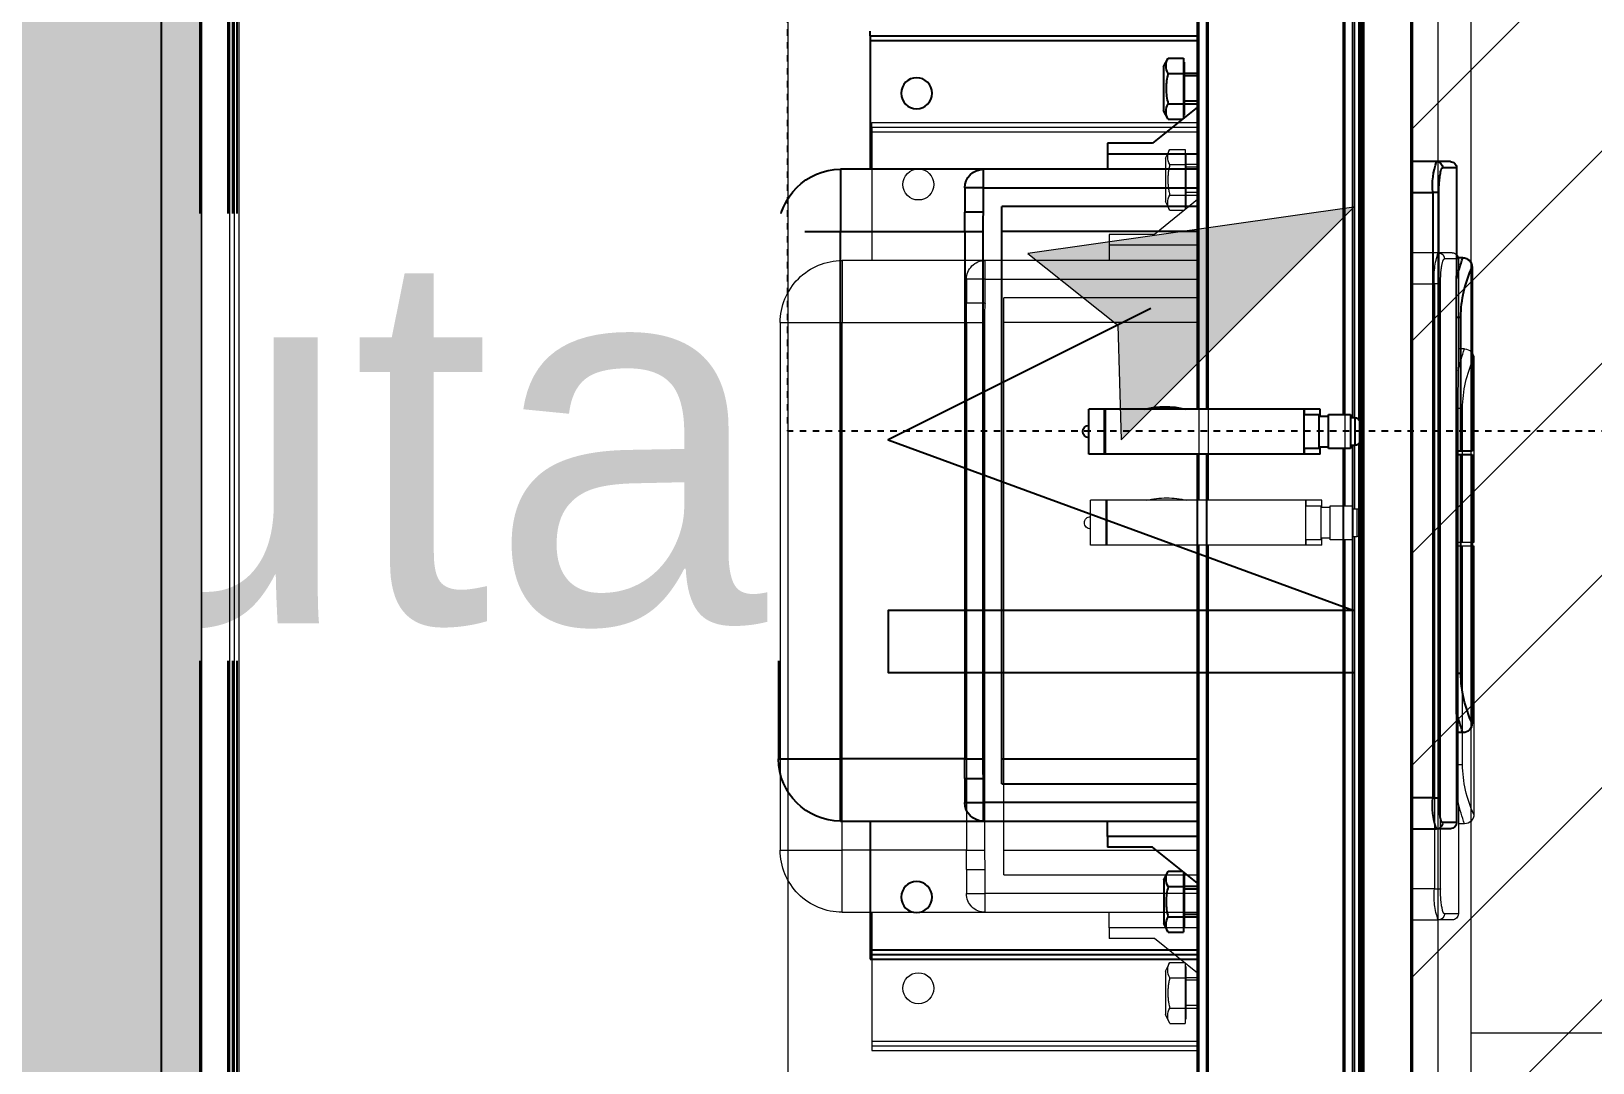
# Model space of a CAD drawing. Header units: centimetres. Extents: x 1724 to 19617, y -6503 to 8072.
# Drawn here: x 6269.4 to 6319.8, y 4071.1 to 4104.3 of the extents above; entities that cross this region are included whole.
import ezdxf

# ---------------------------------------------------------------- set-up
doc = ezdxf.new("R2010")
doc.units = ezdxf.units.CM
doc.linetypes.add('Style de ligne -1', pattern=[0.41664, 0.20828, -0.20836])
doc.linetypes.add('Style de ligne -13', pattern=[0.147638, 0.098425, -0.049213])
for name, color, linetype, lineweight in [('B amÈnagement intÈrieur', 7, 'Continuous', 5), ('B GÈnÈral', 7, 'Continuous', 5), ('F REMPLISSAGE-vert clair-1', 7, 'Continuous', 5), ('F REMPLISSAGE-vert foncÈ', 7, 'Continuous', 5)]:
    doc.layers.add(name, color=color, linetype=linetype, lineweight=lineweight)
for name, color, linetype in [('B aménagement intérieur', 252, 'Continuous'), ('B Général', 252, 'Continuous'), ('C ANNOTATIONS-prestations', 252, 'Continuous'), ('D SURFACES-shab', 252, 'Continuous'), ('F REMPLISSAGE-vert clair', 252, 'Continuous'), ('F REMPLISSAGE-vert foncé', 252, 'Continuous'), ('MTI900_Alu', 252, 'Continuous'), ('prlm-CHAUFF', 30, 'Continuous'), ('prlm-ELEC-CFO', 1, 'Continuous')]:
    doc.layers.add(name, color=color, linetype=linetype)
doc.layers.get('prlm-CHAUFF').off()
doc.styles.add('prlm-elec-cfo', font='comic.ttf', dxfattribs={"height": 12})

# ---------------------------------------------------------------- blocks, each defined once
blk = doc.blocks.new('A n0.MTI900_Alu_390')
at = {"layer": 'MTI900_Alu', "color": 1, "linetype": 'Continuous'}
for p, q in [((-4.225, 0), (4.225, 0)), ((-3.96, -0.09), (3.96, -0.09)), ((-4.105, -0.105), (4.105, -0.105)), ((-4.1, -0.12), (4.1, -0.12)), ((-0.85, -1.865), (0.85, -1.865)), ((-0.85, -1.865), (-0.85, -2.065)), ((0.85, -1.865), (0.85, -2.065)), ((-1.05, -2.525), (-1.05, -2.065)), ((-1.05, -2.065), (-0.85, -2.065)), ((0.85, -2.065), (-0.85, -2.065)), ((-0.85, -2.065), (-0.85, -2.465)), ((0.85, -2.465), (0.85, -2.065)), ((1.05, -2.065), (0.85, -2.065)), ((1.05, -2.065), (1.05, -2.525)), ((-1.48, -2.16), (-1.495, -2.16)), ((-1.48, -2.16), (-1.48, -3.215)), ((-1.48, -2.16), (-1.465, -2.16)), ((-1.465, -2.16), (-1.05, -2.16)), ((-1.465, -2.16), (-1.465, -3.215)), ((1.05, -2.16), (1.465, -2.16)), ((1.465, -2.16), (1.48, -2.16)), ((1.465, -2.16), (1.465, -3.215)), ((1.48, -2.16), (1.48, -3.215)), ((1.48, -2.16), (1.495, -2.16)), ((1.495, -2.16), (1.495, -3.215)), ((-0.99, -2.465), (-0.9124, -2.465)), ((-0.99, -2.525), (-0.99, -2.465)), ((-0.85, -2.465), (-0.9124, -2.465)), ((-0.9124, -2.525), (-0.9124, -2.465)), ((-0.85, -2.465), (0.85, -2.465)), ((-0.85, -2.465), (-0.85, -2.5242)), ((0.9124, -2.465), (0.85, -2.465)), ((0.85, -2.465), (0.85, -2.5242)), ((0.9124, -2.465), (0.99, -2.465)), ((0.9124, -2.465), (0.9124, -2.525)), ((0.99, -2.465), (0.99, -2.525)), ((-1.05, -3.215), (-1.05, -2.525)), ((-0.99, -2.525), (-1.05, -2.525)), ((-0.99, -2.525), (-0.99, -3.215)), ((-0.9124, -2.525), (-0.99, -2.525)), ((0.85, -2.5242), (-0.85, -2.5242)), ((0.99, -2.525), (0.9124, -2.525)), ((0.99, -3.215), (0.99, -2.525)), ((1.05, -2.525), (0.99, -2.525)), ((1.05, -2.525), (1.05, -3.215)), ((0.93, -2.585), (-0.93, -2.585)), ((-0.93, -3.215), (-0.93, -2.585)), ((-0.85, -3.215), (-0.85, -2.585)), ((0.85, -2.585), (0.85, -3.215)), ((0.93, -2.585), (0.93, -3.215)), ((-0.2775, -2.915), (-0.2775, -2.865)), ((-0.1325, -2.865), (-0.2775, -2.865)), ((-0.1325, -2.915), (-0.1325, -2.865)), ((-0.1325, -2.915), (-0.2775, -2.915)), ((-0.2775, -2.9175), (-0.2775, -2.915)), ((-0.2775, -2.9175), (-0.1325, -2.9175)), ((-0.2775, -3.5575), (-0.2775, -2.9175)), ((-0.1325, -2.9175), (-0.1325, -2.915)), ((-0.1325, -3.5575), (-0.1325, -2.9175)), ((-1.1342, -2.925), (-1.1, -2.925)), ((-1.1342, -3.0705), (-1.1342, -2.925)), ((-1.1, -2.925), (-1.1, -3.215)), ((-1.1, -2.925), (-1.05, -2.925)), ((1.1, -2.925), (1.05, -2.925)), ((1.1, -3.215), (1.1, -2.925)), ((1.1, -2.925), (1.1342, -2.925)), ((1.1342, -3.0705), (1.1342, -2.925)), ((-1.38, -3.106), (-1.4081, -3.1204)), ((-1.38, -3.106), (-1.24, -3.106)), ((-1.2504, -3.215), (-1.1342, -3.0705)), ((-1.2119, -3.1204), (-1.24, -3.106)), ((1.2504, -3.215), (1.1342, -3.0705)), ((1.24, -3.106), (1.2119, -3.1204)), ((1.24, -3.106), (1.38, -3.106)), ((1.4081, -3.1204), (1.38, -3.106)), ((-1.4081, -3.1204), (-1.4081, -3.17)), ((-1.3591, -3.1204), (-1.3591, -3.17)), ((-1.2609, -3.1204), (-1.2609, -3.17)), ((-1.2119, -3.1204), (-1.2119, -3.1671)), ((1.2119, -3.1204), (1.2119, -3.1671)), ((1.2609, -3.1204), (1.2609, -3.17)), ((1.3591, -3.1204), (1.3591, -3.17)), ((1.4081, -3.1204), (1.4081, -3.17)), ((-0.2775, -3.215), (-4.0287, -3.215)), ((-1.4081, -3.17), (-1.3836, -3.17)), ((-1.395, -3.17), (-1.395, -3.172)), ((-1.395, -3.172), (-1.225, -3.172)), ((-1.3836, -3.17), (-1.3591, -3.17)), ((-1.36, -3.172), (-1.36, -3.215)), ((-1.3591, -3.17), (-1.31, -3.17)), ((-1.3508, -3.215), (-1.3508, -3.172)), ((-1.31, -3.17), (-1.2609, -3.17)), ((-1.2692, -3.215), (-1.2692, -3.172)), ((-1.2609, -3.17), (-1.2364, -3.17)), ((-1.26, -3.215), (-1.26, -3.172)), ((-1.2364, -3.17), (-1.2142, -3.17)), ((-1.225, -3.172), (-1.225, -3.17)), ((4.0287, -3.215), (-0.1325, -3.215)), ((1.2142, -3.17), (1.2364, -3.17)), ((1.225, -3.17), (1.225, -3.172)), ((1.225, -3.172), (1.395, -3.172)), ((1.2364, -3.17), (1.2609, -3.17)), ((1.26, -3.172), (1.26, -3.215)), ((1.2609, -3.17), (1.31, -3.17)), ((1.2692, -3.215), (1.2692, -3.172)), ((1.31, -3.17), (1.3591, -3.17)), ((1.3508, -3.215), (1.3508, -3.172)), ((1.3591, -3.17), (1.3836, -3.17)), ((1.36, -3.215), (1.36, -3.172)), ((1.3836, -3.17), (1.4081, -3.17)), ((1.395, -3.172), (1.395, -3.17)), ((-0.2775, -3.245), (-4.0274, -3.245)), ((4.0274, -3.245), (-0.1325, -3.245)), ((-0.2775, -3.5575), (-0.1325, -3.5575)), ((-0.2775, -3.56), (-0.2775, -3.5575)), ((-0.2775, -3.61), (-0.2775, -3.56)), ((-0.26, -3.56), (-0.2775, -3.56)), ((-0.26, -3.5575), (-0.26, -3.6075)), ((-0.15, -3.6075), (-0.15, -3.5575)), ((-0.1325, -3.56), (-0.15, -3.56)), ((-0.1325, -3.56), (-0.1325, -3.5575)), ((-0.1325, -3.61), (-0.1325, -3.56)), ((-0.255, -3.61), (-0.2775, -3.61)), ((-0.15, -3.6075), (-0.26, -3.6075)), ((-0.255, -3.6075), (-0.255, -3.6375)), ((-0.155, -3.6375), (-0.155, -3.6075)), ((-0.1325, -3.61), (-0.155, -3.61)), ((-0.15, -3.6375), (-0.26, -3.6375)), ((-0.26, -3.6375), (-0.26, -3.7075)), ((-0.15, -3.7075), (-0.15, -3.6375)), ((-0.26, -3.685), (-3.6034, -3.685)), ((-3.5974, -3.715), (-0.25, -3.715)), ((-0.26, -3.7075), (-0.15, -3.7075)), ((-0.25, -3.7075), (-0.25, -3.7225)), ((-0.25, -3.7225), (-0.16, -3.7225)), ((-0.16, -3.7225), (-0.16, -3.7075)), ((-0.16, -3.715), (3.5984, -3.715)), ((3.6044, -3.685), (-0.15, -3.685)), ((-4.375, -3.737), (4.375, -3.737)), ((4.375, -3.747), (-4.375, -3.747)), ((-3.175, -3.735), (-0.2433, -3.735)), ((-0.1667, -3.735), (3.175, -3.735)), ((-4.375, -3.902), (4.375, -3.902)), ((-1.075, -3.9853), (-1.075, -3.902)), ((-0.975, -3.902), (-0.975, -3.973)), ((0.975, -3.973), (0.975, -3.902)), ((1.075, -3.902), (1.075, -3.9853)), ((-0.975, -3.973), (0.975, -3.973)), ((-0.975, -3.9928), (-0.975, -3.973)), ((0.975, -3.973), (0.975, -3.9928)), ((-1.075, -4.03), (-1.075, -3.9853)), ((-1.055, -4.05), (-1.055, -4.0051)), ((0.975, -3.9928), (-0.975, -3.9928)), ((1.055, -4.05), (1.055, -4.0051)), ((1.075, -4.03), (1.075, -3.9853)), ((-1.055, -4.05), (-0.706, -4.05)), ((-0.765, -4.07), (-0.765, -4.05)), ((0.576, -4.0497), (-0.576, -4.0497)), ((-0.574, -4.0497), (-0.574, -4.0634)), ((-0.1416, -4.0634), (-0.574, -4.0634)), ((-0.1416, -4.0634), (-0.1416, -4.0497)), ((-0.1416, -4.1), (-0.1416, -4.0634)), ((-0.1307, -4.0497), (-0.1307, -4.0634)), ((0.574, -4.0634), (-0.1307, -4.0634)), ((-0.1307, -4.0634), (-0.1307, -4.1)), ((0.574, -4.0497), (0.574, -4.0634)), ((0.7037, -4.05), (1.055, -4.05)), ((0.765, -4.07), (0.765, -4.05)), ((-0.735, -4.1), (-0.735, -4.1)), ((-0.735, -4.1), (-0.1416, -4.1)), ((-0.1307, -4.1), (0.735, -4.1)), ((0.735, -4.1), (0.735, -4.1))]:
    blk.add_line(p, q, dxfattribs=at)
for centre in [(-1.295, -2.31), (1.295, -2.31)]:
    blk.add_circle(centre, 0.05, dxfattribs=at)
for centre, radius, start, end in [((-0.85, -2.065), 0.2, 90, 180), ((0.85, -2.065), 0.2, 0, 90), ((-0.99, -2.525), 0.06, 90, 180), ((0.99, -2.525), 0.06, 0, 90), ((-0.205, -2.865), 0.02, 0, 180), ((0, -3.11), 0.285, 166.8264, 193.1736), ((-1.3836, -3.1624), 0.0487, 59.7422, 120.2578), ((-1.2364, -3.1624), 0.0487, 59.7422, 120.2578), ((1.2364, -3.1624), 0.0487, 59.7422, 120.2578), ((1.3836, -3.1624), 0.0487, 59.7422, 120.2578), ((-0.235, -3.7225), 0.015, 180, 255.1649), ((-0.175, -3.7225), 0.015, 284.8351, 0), ((-0.9965, -4.212), 0.2399, 84.8699, 109.1091), ((0.9987, -4.1937), 0.2219, 69.8915, 96.1295), ((-1.055, -4.03), 0.02, 180, 270), ((-0.5689, -4.6164), 0.5805, 102.5837, 109.7412), ((-0.735, -4.07), 0.03, 180, 270), ((-0.5689, -4.4578), 0.3944, 90.7355, 114.8981), ((0.5685, -4.4598), 0.3964, 65.1634, 89.203), ((0.5693, -4.6145), 0.5786, 70.2259, 77.4042), ((0.735, -4.07), 0.03, 270, 0), ((1.055, -4.03), 0.02, 270, 0)]:
    blk.add_arc(centre, radius, start, end, dxfattribs=at)
for centre, major_axis, start_param, end_param in [((-1.055, -3.9853), (0.02, 0), 3.141593, 4.712389), ((1.055, -3.9853), (-0.02, 0), 1.570796, 3.141593)]:
    blk.add_ellipse(centre, major_axis=major_axis, ratio=0.989815, start_param=start_param, end_param=end_param, dxfattribs=at)
for points, knots in [([(-0.85, -2.5242), (-0.8604, -2.5242), (-0.8708, -2.5243), (-0.8916, -2.5247), (-0.902, -2.525), (-0.9124, -2.525)], [0, 0, 0, 0, 0.5, 0.5, 1, 1, 1, 1]), ([(0.9124, -2.525), (0.902, -2.525), (0.8916, -2.5247), (0.8708, -2.5243), (0.8604, -2.5242), (0.85, -2.5242)], [0, 0, 0, 0, 0.5, 0.5, 1, 1, 1, 1]), ([(-1.3591, -3.1204), (-1.3511, -3.1183), (-1.343, -3.1166), (-1.3306, -3.1149), (-1.3265, -3.1144), (-1.3182, -3.1138), (-1.3141, -3.1137), (-1.3017, -3.1137), (-1.2935, -3.1143), (-1.2772, -3.1166), (-1.269, -3.1183), (-1.2609, -3.1204)], [0, 0, 0, 0, 0.25, 0.25, 0.375, 0.375, 0.5, 0.5, 0.75, 0.75, 1, 1, 1, 1]), ([(1.2609, -3.1204), (1.269, -3.1183), (1.2772, -3.1166), (1.2935, -3.1143), (1.3017, -3.1137), (1.3141, -3.1137), (1.3182, -3.1138), (1.3265, -3.1144), (1.3306, -3.1149), (1.343, -3.1166), (1.3511, -3.1183), (1.3591, -3.1204)], [0, 0, 0, 0, 0.25, 0.25, 0.5, 0.5, 0.625, 0.625, 0.75, 0.75, 1, 1, 1, 1]), ([(-0.975, -3.9928), (-0.9803, -3.9928), (-0.9856, -3.9929), (-0.996, -3.9932), (-1.0011, -3.9934), (-1.0083, -3.9939), (-1.0107, -3.9941), (-1.0153, -3.9945), (-1.0176, -3.9947), (-1.0241, -3.9955), (-1.0281, -3.996), (-1.0355, -3.9972), (-1.0388, -3.9978), (-1.0446, -3.9991), (-1.047, -3.9998), (-1.05, -4.0009), (-1.0509, -4.0013), (-1.0524, -4.0021), (-1.053, -4.0024), (-1.0545, -4.0036), (-1.055, -4.0043), (-1.055, -4.0051)], [0, 0, 0, 0, 0.125, 0.125, 0.25, 0.25, 0.3125, 0.3125, 0.375, 0.375, 0.5, 0.5, 0.625, 0.625, 0.75, 0.75, 0.8125, 0.8125, 0.875, 0.875, 1, 1, 1, 1]), ([(1.055, -4.0051), (1.055, -4.0043), (1.0545, -4.0036), (1.053, -4.0024), (1.0523, -4.002), (1.0508, -4.0013), (1.0491, -4.0006), (1.0469, -3.9998), (1.0444, -3.9991), (1.0431, -3.9988), (1.0387, -3.9978), (1.0354, -3.9971), (1.0299, -3.9963), (1.028, -3.996), (1.0239, -3.9955), (1.0218, -3.9952), (1.0153, -3.9945), (1.0107, -3.9941), (1.0034, -3.9936), (1.0009, -3.9935), (0.9958, -3.9932), (0.9933, -3.9931), (0.9856, -3.9929), (0.9803, -3.9928), (0.975, -3.9928)], [0, 0, 0, 0, 0.125, 0.125, 0.1875, 0.1875, 0.25, 0.3125, 0.3125, 0.375, 0.375, 0.5, 0.5, 0.5625, 0.5625, 0.625, 0.625, 0.75, 0.75, 0.8125, 0.8125, 0.875, 0.875, 1, 1, 1, 1]), ([(-0.576, -4.0497), (-0.5891, -4.0497), (-0.6021, -4.0497), (-0.6211, -4.0498), (-0.6274, -4.0498), (-0.6399, -4.0498), (-0.6461, -4.0498), (-0.6642, -4.0499), (-0.6756, -4.0499), (-0.6918, -4.05), (-0.6971, -4.05), (-0.7038, -4.05), (-0.7053, -4.05), (-0.7068, -4.05)], [0, 0, 0, 0, 0.125, 0.125, 0.1875, 0.1875, 0.25, 0.25, 0.375, 0.375, 0.4375, 0.4375, 0.4568651, 0.4568651, 0.4568651, 0.4568651]), ([(0.7055, -4.05), (0.6995, -4.05), (0.6933, -4.05), (0.6813, -4.05), (0.6756, -4.0499), (0.6642, -4.0499), (0.6524, -4.0499), (0.6402, -4.0498), (0.6278, -4.0498), (0.6214, -4.0498), (0.6021, -4.0497), (0.5891, -4.0497), (0.576, -4.0497)], [0.5494968, 0.5494968, 0.5494968, 0.5494968, 0.625, 0.625, 0.6875, 0.6875, 0.75, 0.8125, 0.8125, 0.875, 0.875, 1, 1, 1, 1])]:
    blk.add_open_spline(points, degree=3, knots=knots, dxfattribs=at)
blk = doc.blocks.new('xi.UTA')
at = {"layer": 'prlm-ELEC-CFO', "lineweight": 5}
blk.add_hatch(color=0, dxfattribs=at).paths.add_polyline_path([(-3, 6), (-0.103, 3.699), (0, 0), (7.5, 7.5)])
at = {"layer": 'prlm-ELEC-CFO', "color": 0, "lineweight": 5, "flags": 128}
blk.add_lwpolyline([(-3, 6), (-0.103, 3.699), (0, 0), (7.5, 7.5)], close=True, dxfattribs=at)
at = {"layer": 'prlm-ELEC-CFO', "color": 0}
blk.add_lwpolyline([(0.955, 4.227), (-7.5, 0), (7.5, -5.5), (-7.5, -5.5), (-7.5, -7.5), (7.5, -7.5)], dxfattribs=at)
blk = doc.blocks.new('G 100_80')
at = {"layer": 'B Général', "color": 7, "linetype": 'Continuous', "lineweight": 5}
for p, q in [((48.52, 43.75), (48.52, -43.75)), ((49.353, 10.75), (48.52, 10.75)), ((49.8, 10.75), (49.353, 10.75)), ((50, 10.55), (49.551, 10.55)), ((50, 10.55), (50, 7.06)), ((48.52, 9.75), (49.23, 9.75)), ((49.23, 9.75), (49.23, -9.75)), ((49.428, 9.75), (49.23, 9.75)), ((49.428, -9.75), (49.428, 9.75)), ((50.2, 7.65), (50, 7.65)), ((50.5, 7.35), (50.5, 7.35)), ((50.5, 7.35), (50.5, 1.416)), ((49.997, -5.76), (49.997, 5.76)), ((49.997, 5.74), (50.134, 5.74)), ((50.134, 1.416), (50.134, 5.74)), ((50.134, 1.416), (49.997, 1.416)), ((49.997, 1.307), (50.134, 1.307)), ((50.5, 1.416), (50.134, 1.416)), ((50.134, -5.74), (50.134, 1.307)), ((50.134, 1.307), (50.5, 1.307)), ((50.5, 1.307), (50.5, -7.35)), ((49.997, -5.74), (50.134, -5.74)), ((50, -7.037), (50, -10.55)), ((50.5, -7.35), (50.5, -7.35)), ((50.2, -7.65), (50, -7.65)), ((49.23, -9.75), (48.52, -9.75)), ((49.23, -9.75), (49.428, -9.75)), ((50, -10.55), (49.551, -10.55)), ((48.52, -10.75), (49.353, -10.75)), ((49.8, -10.75), (49.353, -10.75))]:
    blk.add_line(p, q, dxfattribs=at)
at = {"layer": 'B Général', "color": 7, "linetype": 'Continuous', "lineweight": 5, "flags": 128}
blk.add_lwpolyline([(9.5, -45), (9.5, 45), (48.52, 45), (48.52, -45)], close=True, dxfattribs=at)
for points in [[(49.23, 9.75, -0.052931), (49.238, 10.257, -0.052931), (49.353, 10.75)], [(49.8, 10.75, -0.198912), (49.941, 10.691, -0.198912), (50, 10.55)], [(49.998, 6.954, -0.015616), (50.088, 7.305, -0.015616), (50.2, 7.65)], [(50.2, 7.65, -0.198912), (50.412, 7.562, -0.198912), (50.5, 7.35)], [(50.134, 5.74, -0.052763), (50.232, 6.564, -0.052763), (50.5, 7.35)], [(50, -7.055), (50, -7.051, -0.000336), (49.997, -5.769), (49.997, -5.76)], [(50.5, -7.35, -0.052495), (50.232, -6.564, -0.052495), (50.134, -5.74)], [(50.2, -7.65, -0.015662), (50.088, -7.305, -0.015662), (49.998, -6.954)], [(50.5, -7.35, -0.198912), (50.412, -7.562, -0.198912), (50.2, -7.65)], [(49.353, -10.75, -0.057305), (49.234, -10.257, -0.057305), (49.23, -9.75)], [(50, -10.55, -0.198912), (49.941, -10.691, -0.198912), (49.8, -10.75)]]:
    blk.add_lwpolyline(points, format="xyb", dxfattribs=at)
blk.add_lwpolyline([(49.997, 5.76), (50, 7.067), (50, 7.068)], dxfattribs=at)
at = {"layer": 'B Général', "color": 7, "linetype": 'Continuous', "lineweight": 5}
for points, knots in [([(49.353, 10.75), (49.355, 10.75), (49.382, 10.75), (49.428, 10.736), (49.462, 10.717), (49.488, 10.698), (49.509, 10.674), (49.527, 10.647), (49.539, 10.619), (49.55, 10.579), (49.551, 10.554), (49.551, 10.552), (49.551, 10.55)], [0, 0, 0, 1, 2, 3, 4, 5, 6, 7, 8, 9, 9, 10, 10, 10]), ([(49.428, 9.75), (49.426, 10.038), (49.478, 10.413), (49.517, 10.522), (49.54, 10.549), (49.55, 10.55), (49.551, 10.55), (49.551, 10.55)], [0, 0, 0, 1, 2, 3, 4, 4, 5, 5, 5]), ([(49.551, -10.55), (49.517, -10.533), (49.484, -10.424), (49.425, -10.055), (49.428, -9.753), (49.428, -9.752), (49.428, -9.75)], [0, 0, 0, 1, 2, 3, 3, 4, 4, 4]), ([(49.551, -10.55), (49.551, -10.552), (49.55, -10.579), (49.537, -10.626), (49.518, -10.661), (49.499, -10.686), (49.475, -10.708), (49.449, -10.726), (49.421, -10.738), (49.382, -10.749), (49.356, -10.75), (49.355, -10.75), (49.353, -10.75)], [0, 0, 0, 1, 2, 3, 4, 5, 6, 7, 8, 9, 9, 10, 10, 10])]:
    blk.add_open_spline(points, degree=2, knots=knots, dxfattribs=at)
at = {"layer": 'C ANNOTATIONS-prestations', "lineweight": 5}
for p, q in [((46.87, 43.75), (46.87, -43.75)), ((46.97, -43.75), (46.97, 43.75)), ((9.5, 42.25), (9.5, -42.25)), ((10.55, 41.05), (10.55, -41.05)), ((10.7, 41), (10.7, -41)), ((41.65, 2.775), (41.65, 40.287)), ((41.95, 2.775), (41.95, 40.274)), ((10.4, 39.6), (10.4, -39.6)), ((46.35, 2.6), (46.35, 36.034)), ((46.65, 35.974), (46.65, 2.5)), ((46.85, 31.75), (46.85, 2.433)), ((31.1, 14.95), (41.65, 14.95)), ((31.1, 14.8), (31.1, 14.95)), ((31.1, 14.8), (41.65, 14.8)), ((31.1, 14.8), (31.1, 14.65)), ((31.1, 14.65), (31.1, 10.5)), ((31.1, 14.65), (41.65, 14.65)), ((40.56, 13.8), (40.704, 14.082)), ((40.56, 13.8), (40.56, 12.4)), ((40.704, 14.082), (41.2, 14.082)), ((40.704, 13.591), (41.2, 13.591)), ((41.2, 14.082), (41.2, 13.836)), ((41.2, 13.95), (41.22, 13.95)), ((41.2, 13.836), (41.2, 13.591)), ((41.2, 13.591), (41.2, 13.1)), ((41.22, 13.95), (41.22, 12.25)), ((41.22, 13.6), (41.65, 13.6)), ((41.2, 13.1), (41.2, 12.609)), ((41.65, 13.508), (41.22, 13.508)), ((40.704, 12.609), (41.2, 12.609)), ((41.2, 12.609), (41.2, 12.364)), ((41.65, 12.692), (41.22, 12.692)), ((41.65, 12.6), (41.22, 12.6)), ((41.65, 12.504), (40.205, 11.342)), ((40.704, 12.119), (40.56, 12.4)), ((40.704, 12.119), (41.171, 12.119)), ((41.2, 12.364), (41.2, 12.142)), ((41.22, 12.25), (41.2, 12.25)), ((38.75, 11.342), (38.75, 11)), ((40.205, 11.342), (38.75, 11.342)), ((38.75, 11), (41.65, 11)), ((38.75, 11), (38.75, 10.5)), ((34.75, 10.5), (30.15, 10.5)), ((30.15, 10.5), (30.15, 8.5)), ((41.65, 10.5), (34.75, 10.5)), ((34.75, 9.9), (34.75, 10.5)), ((34.15, 9.9), (34.15, 9.125)), ((34.75, 9.9), (34.15, 9.9)), ((34.75, 9.9), (41.65, 9.9)), ((34.75, 9.125), (34.75, 9.9)), ((34.15, 8.5), (34.15, 9.125)), ((34.75, 9.125), (34.15, 9.125)), ((35.35, -9.3), (35.35, 9.3)), ((41.65, 9.3), (35.35, 9.3)), ((28.15, 8.5), (28.15, -8.5)), ((28.15, 8.5), (30.15, 8.5)), ((30.15, -8.5), (30.15, 8.5)), ((30.15, 8.5), (34.15, 8.5)), ((34.15, 8.5), (34.15, -8.5)), ((34.15, 8.5), (34.742, 8.5)), ((34.742, -8.5), (34.742, 8.5)), ((41.65, 8.5), (35.35, 8.5)), ((38.65, 2.775), (38.15, 2.775)), ((38.15, 1.325), (38.15, 2.775)), ((38.65, 1.325), (38.65, 2.775)), ((38.675, 2.775), (38.65, 2.775)), ((38.675, 2.775), (38.675, 1.325)), ((45.075, 2.775), (38.675, 2.775)), ((45.075, 2.775), (45.075, 1.325)), ((45.1, 2.775), (45.075, 2.775)), ((45.075, 2.6), (45.575, 2.6)), ((45.6, 2.775), (45.1, 2.775)), ((45.1, 2.6), (45.1, 2.775)), ((45.575, 1.5), (45.575, 2.6)), ((45.575, 2.55), (45.875, 2.55)), ((45.6, 2.55), (45.6, 2.775)), ((45.875, 1.5), (45.875, 2.6)), ((45.875, 2.6), (46.575, 2.6)), ((46.575, 2.6), (46.575, 1.5)), ((46.575, 2.5), (46.725, 2.5)), ((46.725, 2.5), (46.725, 1.6)), ((45.875, 1.55), (45.575, 1.55)), ((45.6, 1.325), (45.6, 1.55)), ((46.725, 1.6), (46.575, 1.6)), ((46.65, 1.6), (46.65, -35.984)), ((46.85, 1.667), (46.85, -31.75)), ((38.65, 1.325), (38.15, 1.325)), ((38.675, 1.325), (38.65, 1.325)), ((45.075, 1.325), (38.675, 1.325)), ((41.65, -40.287), (41.65, 1.325)), ((41.95, -40.274), (41.95, 1.325)), ((45.575, 1.5), (45.075, 1.5)), ((45.1, 1.325), (45.075, 1.325)), ((45.1, 1.325), (45.1, 1.5)), ((45.6, 1.325), (45.1, 1.325)), ((46.575, 1.5), (45.875, 1.5)), ((46.35, -36.044), (46.35, 1.5)), ((28.15, -8.5), (30.15, -8.5)), ((34.15, -8.5), (30.15, -8.5)), ((30.15, -10.5), (30.15, -8.5)), ((34.15, -9.124), (34.15, -8.5)), ((34.15, -8.5), (34.742, -8.5)), ((35.35, -8.5), (41.65, -8.5)), ((34.15, -9.124), (34.15, -9.9)), ((34.15, -9.124), (34.75, -9.124)), ((34.75, -9.9), (34.75, -9.124)), ((35.35, -9.3), (41.65, -9.3)), ((34.15, -9.9), (34.75, -9.9)), ((41.65, -9.9), (34.75, -9.9)), ((34.75, -10.5), (34.75, -9.9)), ((30.15, -10.5), (34.75, -10.5)), ((31.1, -10.5), (31.1, -14.65)), ((34.75, -10.5), (41.65, -10.5)), ((38.75, -11), (38.75, -10.5)), ((41.65, -11), (38.75, -11)), ((38.75, -11), (38.75, -11.342)), ((40.205, -11.342), (38.75, -11.342)), ((41.65, -12.504), (40.205, -11.342)), ((40.56, -12.4), (40.704, -12.118)), ((40.56, -12.4), (40.56, -13.8)), ((40.704, -12.118), (41.171, -12.118)), ((41.2, -12.142), (41.2, -12.364)), ((41.2, -12.25), (41.22, -12.25)), ((41.2, -12.364), (41.2, -12.609)), ((41.22, -12.25), (41.22, -13.95)), ((40.704, -12.609), (41.2, -12.609)), ((41.2, -12.609), (41.2, -13.1)), ((41.22, -12.6), (41.65, -12.6)), ((41.65, -12.692), (41.22, -12.692)), ((41.2, -13.1), (41.2, -13.591)), ((41.65, -13.508), (41.22, -13.508)), ((40.704, -14.081), (40.56, -13.8)), ((40.704, -13.591), (41.2, -13.591)), ((40.704, -14.081), (41.2, -14.081)), ((41.2, -13.591), (41.2, -13.836)), ((41.2, -13.836), (41.2, -14.081)), ((41.22, -13.95), (41.2, -13.95)), ((41.65, -13.6), (41.22, -13.6)), ((31.1, -14.65), (31.1, -14.8)), ((31.1, -14.65), (41.65, -14.65)), ((31.1, -14.8), (41.65, -14.8)), ((31.1, -14.8), (31.1, -14.95)), ((31.1, -14.95), (41.65, -14.95))]:
    blk.add_line(p, q, dxfattribs=at)
at = {"layer": 'C ANNOTATIONS-prestations', "lineweight": 5, "flags": 128}
for points in [[(40.704, 13.591, -0.132797), (40.637, 13.836, -0.132797), (40.704, 14.082)], [(40.704, 12.119, -0.132797), (40.637, 12.364, -0.132797), (40.704, 12.609)], [(28.15, 8.5, -0.198912), (28.736, 9.914, -0.198912), (30.15, 10.5)], [(34.15, 9.9, -0.198912), (34.326, 10.324, -0.198912), (34.75, 10.5)], [(39.95, 2.775, -0.057544), (40.6, 2.85, -0.057544), (41.25, 2.775)], [(38.15, 1.85, -0.414214), (37.95, 2.05, -0.414214), (38.15, 2.25)], [(46.725, 2.5, -0.16547), (46.816, 2.469, -0.16547), (46.87, 2.388)], [(46.87, 1.712, -0.16547), (46.816, 1.631, -0.16547), (46.725, 1.6)], [(30.15, -10.5, -0.198912), (28.736, -9.914, -0.198912), (28.15, -8.5)], [(34.75, -10.5, -0.198912), (34.326, -10.324, -0.198912), (34.15, -9.9)], [(40.704, -12.609, -0.132797), (40.637, -12.364, -0.132797), (40.704, -12.118)], [(40.704, -14.081, -0.132797), (40.637, -13.836, -0.132797), (40.704, -13.591)]]:
    blk.add_lwpolyline(points, format="xyb", dxfattribs=at)
blk.add_lwpolyline([(34.75, -9.124), (34.742, -8.506), (34.742, -8.5)], dxfattribs=at)
at = {"layer": 'C ANNOTATIONS-prestations', "lineweight": 5}
for centre in [(32.6, 12.95), (32.6, -12.95)]:
    blk.add_circle(centre, 0.5, dxfattribs=at)
for points in [[(40.704, 13.591), (40.575, 13.098), (40.702, 12.615), (40.703, 12.612), (40.704, 12.609)], [(34.742, 8.5), (34.746, 8.812), (34.75, 9.118), (34.75, 9.121), (34.75, 9.125)], [(40.704, -12.609), (40.575, -13.102), (40.702, -13.585), (40.703, -13.588), (40.704, -13.591)]]:
    blk.add_open_spline(points, degree=2, knots=[0, 0, 0, 1, 1, 2, 2, 2], dxfattribs=at)
blk = doc.blocks.new('200_wc-2')
at = {"layer": 'B Général', "color": 7, "linetype": 'Continuous', "lineweight": 5}
for p, q in [((-24.9, 0.1), (24.9, 0.1)), ((19.5, -44.2), (19.5, -21.9))]:
    blk.add_line(p, q, dxfattribs=at)
at = {"layer": 'B Général', "color": 7, "linetype": 'Continuous', "lineweight": 5, "flags": 128}
blk.add_lwpolyline([(-25, -20.1), (-24.9, -20.6), (-24.75, -20.9), (-24.55, -21.2), (-24.3, -21.45), (-23.9, -21.7), (-23.4, -21.85), (-23.15, -21.9), (23.25, -21.9), (23.55, -21.85), (23.9, -21.7), (24.2, -21.5), (24.45, -21.3), (24.65, -21.05), (24.8, -20.75), (24.9, -20.5), (24.95, -20.3), (25, -20.1)], dxfattribs=at)
blk = doc.blocks.new('Groupe-44-1')
at = {"layer": 'B Général', "color": 154, "linetype": 'Style de ligne -1', "true_color": 0x0053a6, "flags": 128}
blk.add_lwpolyline([(-35.4, 7.6), (35.6, 7.6), (35.6, -32.4), (-35.4, -32.4)], close=True, dxfattribs=at)
at = {"layer": 'B Général', "xscale": -1, "rotation": 270}
blk.add_blockref('200_wc-2', (35.5, 7.5), dxfattribs=at)

msp = doc.modelspace()

# ---------------------------------------------------------------- hatches: boundary and pattern name
at = {"layer": 'B amÈnagement intÈrieur', "linetype": 'Continuous', "lineweight": 5, "true_color": 0xaaaaaa}
h = msp.add_hatch(dxfattribs=at)
h.set_pattern_fill('F_P__SOFFITE', color=253, style=0, pattern_type=2)
h.set_pattern_definition([(45, (6913.0334, 3845.9015), (-3.527778, 3.30729), [])])
h.paths.add_polyline_path([(6456.313, 4038.263), (6313.934, 4038.263), (6313.934, 4131.451), (6456.313, 4131.451)])

# ---------------------------------------------------------------- linework, layer by layer
at = {"layer": 'B aménagement intérieur', "color": 7, "linetype": 'Style de ligne -13', "lineweight": 5, "flags": 128}
msp.add_lwpolyline([(6456.313, 4038.263), (6313.934, 4038.263), (6313.934, 4131.451), (6456.313, 4131.451)], dxfattribs=at)
at = {"layer": 'D SURFACES-shab', "lineweight": 18, "flags": 128}
msp.add_lwpolyline([(6451.313, 4038.263), (6314.788, 4038.346), (6314.788, 4131.535), (6451.313, 4131.453)], close=True, dxfattribs=at)

# ---------------------------------------------------------------- block references
at = {"layer": 'prlm-CHAUFF', "xscale": -9.999999999999975, "yscale": 9.999999999999975, "zscale": 9.999999999999975, "rotation": 90.00011533977086}
msp.add_blockref('A n0.MTI900_Alu_390', (6274.879, 4089.389), dxfattribs=at)
at = {"layer": 'prlm-ELEC-CFO'}
msp.add_blockref('xi.UTA', (6304.567, 4091.174), dxfattribs=at)

# ---------------------------------------------------------------- next in the draw order: texts
at = {"layer": 'prlm-ELEC-CFO', "lineweight": 20, "insert": (6282.018, 4091.174), "char_height": 12, "attachment_point": 5, "line_spacing_factor": 0.8, "style": 'prlm-elec-cfo', "bg_fill": 3, "box_fill_scale": 1.1, "bg_fill_color": 256, "bg_fill_transparency": 0}
msp.add_mtext('uta', dxfattribs=at)

# ---------------------------------------------------------------- next in the draw order: hatches: boundary and pattern name
at = {"layer": 'B GÈnÈral', "linetype": 'Continuous', "lineweight": 0, "true_color": 0xc0dcc0}
msp.add_hatch(color=9, dxfattribs=at).paths.add_polyline_path([(6273.634, 4038.963), (6274.934, 4040.263), (6274.934, 4131.451), (6267.934, 4131.451), (6267.934, 4040.263), (6269.234, 4038.963)])

# ---------------------------------------------------------------- next in the draw order: linework, layer by layer
at = {"layer": 'B Général', "color": 98, "linetype": 'Continuous', "lineweight": 13, "true_color": 0x004400}
msp.add_line((6274.934, 4131.451), (6274.934, 4040.263), dxfattribs=at)
at = {"layer": 'F REMPLISSAGE-vert clair'}
msp.add_line((6273.634, 4131.451), (6273.634, 4038.963), dxfattribs=at)
at = {"layer": 'F REMPLISSAGE-vert clair-1', "color": 9, "linetype": 'Continuous', "true_color": 0xc0dcc0}
msp.add_solid([(6269.234, 4038.963), (6273.634, 4038.963), (6269.234, 4131.451), (6273.634, 4131.451)], dxfattribs=at)
at = {"layer": 'F REMPLISSAGE-vert foncÈ', "color": 54, "linetype": 'Continuous', "true_color": 0x99aa00}
msp.add_solid([(6273.634, 4038.963), (6274.934, 4040.263), (6273.634, 4131.451), (6274.934, 4131.451)], dxfattribs=at)
at = {"layer": 'F REMPLISSAGE-vert foncé'}
msp.add_line((6273.634, 4131.451), (6273.634, 4038.963), dxfattribs=at)
at = {"layer": 'F REMPLISSAGE-vert foncé', "color": 98, "linetype": 'Continuous', "lineweight": 13, "true_color": 0x004400}
msp.add_line((6274.934, 4131.451), (6274.934, 4040.263), dxfattribs=at)

# ---------------------------------------------------------------- next in the draw order: block references
at = {"layer": 'B aménagement intérieur', "color": 7}
msp.add_blockref('G 100_80', (6265.434, 4086.451), dxfattribs=at)
at = {"layer": 'B Général', "color": 7, "rotation": 180}
msp.add_blockref('Groupe-44-1', (6329.434, 4099.051), dxfattribs=at)

doc.saveas('drawing.dxf')
